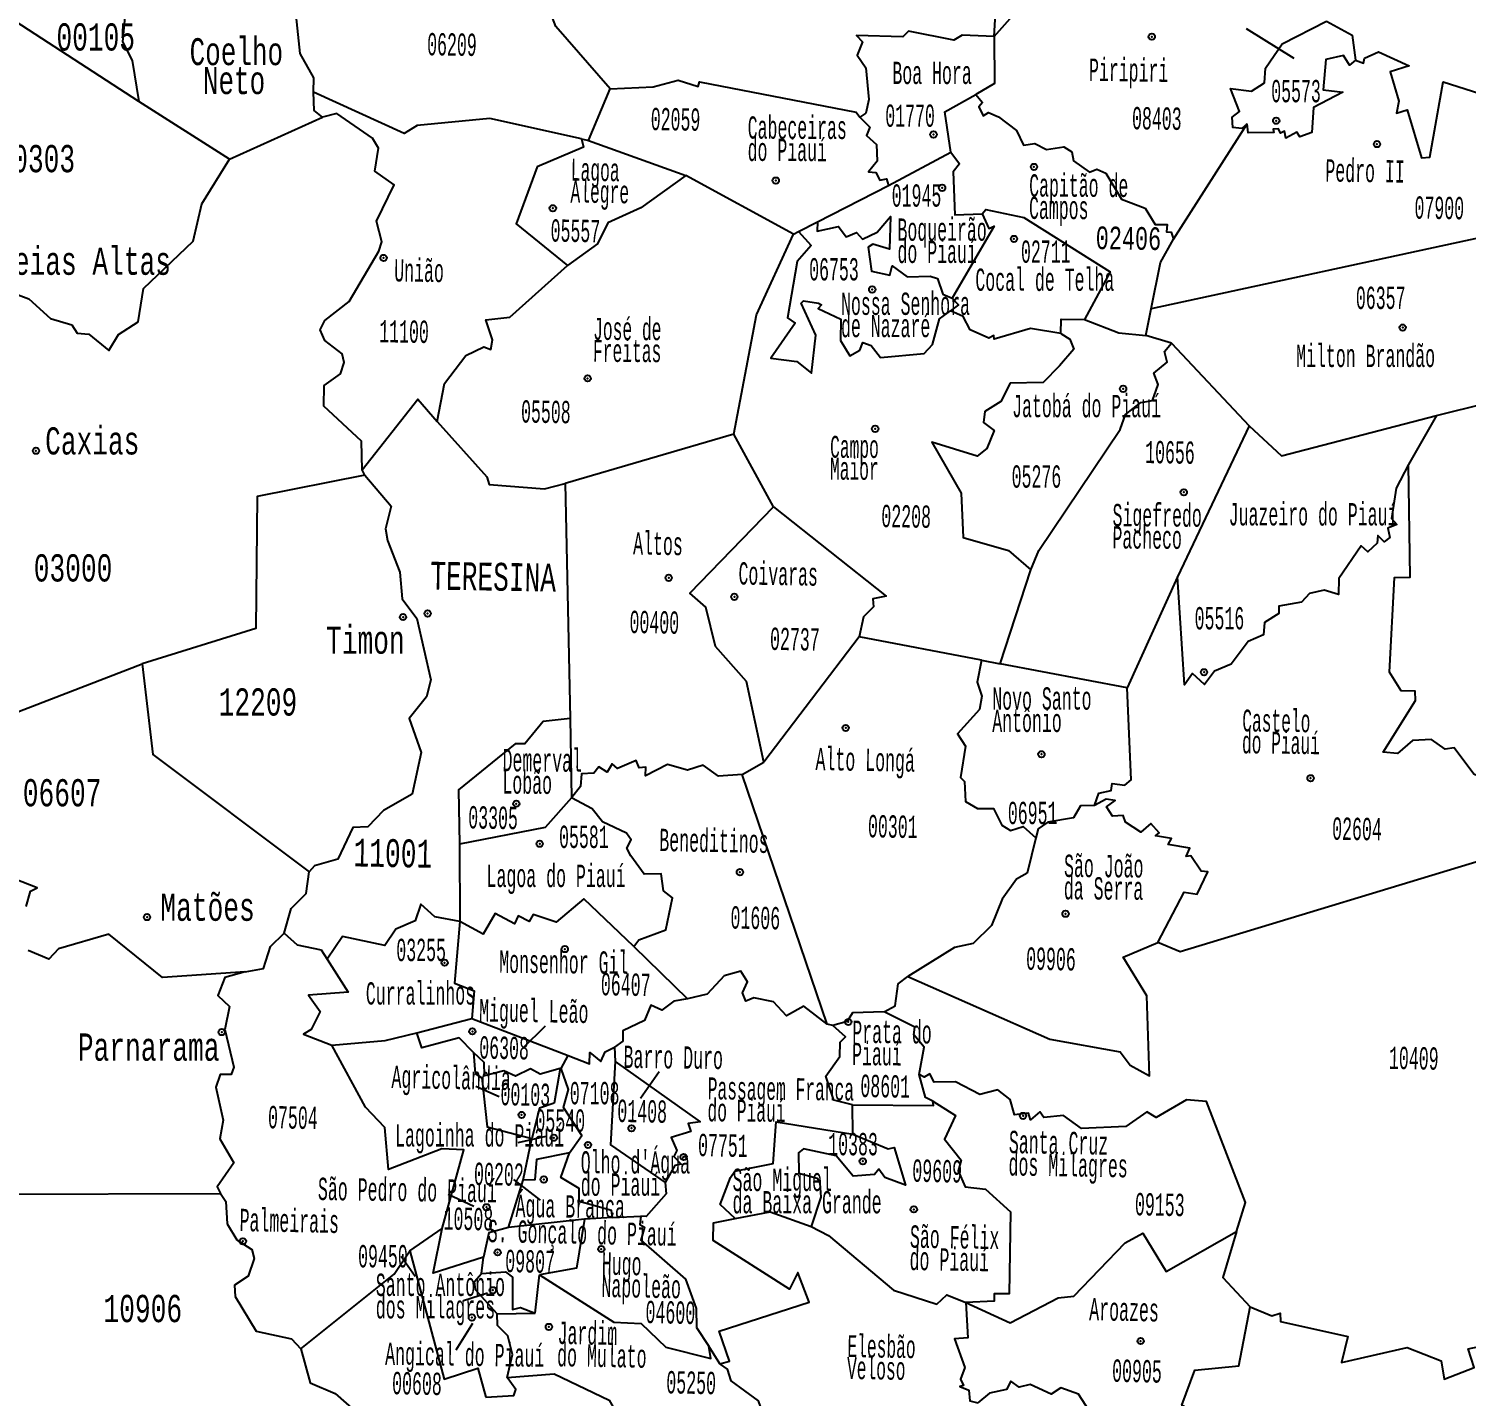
# Model space of a CAD drawing. Header units: millimetres. Extents: x 9851 to 10267, y 23387 to 23778.
# Drawn here: x 10157.09 to 10177.43, y 23662.82 to 23682.18 of the extents above; entities that cross this region are included whole.
import ezdxf
from ezdxf.enums import TextEntityAlignment as Align

# ---------------------------------------------------------------- set-up
doc = ezdxf.new("R2010")
doc.units = ezdxf.units.MM
doc.layers.add('3', color=7, linetype='Continuous')
doc.styles.add('MONOTXT', font='MONOTXT', dxfattribs={"height": 0.2})

# ---------------------------------------------------------------- blocks, each defined once
blk = doc.blocks.new('SEDE')
at = {"layer": '3', "color": 7, "linetype": 'Continuous'}
blk.add_circle((0, 0), 0.00451, dxfattribs=at)

msp = doc.modelspace()

# ---------------------------------------------------------------- linework, layer by layer
at = {"color": 7, "linetype": 'Continuous'}
for p, q in [((10158.648, 23681.15), (10156.463, 23682.564)), ((10174.996, 23681.759), (10174.321, 23682.177)), ((10165.008, 23680.599), (10165.314, 23681.33)), ((10159.929, 23680.335), (10158.648, 23681.15)), ((10159.929, 23680.335), (10161.248, 23680.928)), ((10173.285, 23679.199), (10174.328, 23680.834)), ((10164.911, 23680.621), (10165.008, 23680.599)), ((10165.008, 23680.599), (10166.386, 23680.104)), ((10169.253, 23679.961), (10170.137, 23680.434)), ((10167.909, 23679.27), (10166.386, 23680.104)), ((10168.248, 23679.447), (10169.253, 23679.961)), ((10167.98, 23679.307), (10168.248, 23679.447)), ((10167.909, 23679.27), (10167.98, 23679.307)), ((10172.897, 23677.836), (10172.973, 23678.215)), ((10173.258, 23677.728), (10172.897, 23677.836)), ((10173.258, 23677.728), (10174.357, 23676.558)), ((10177.008, 23676.704), (10177.713, 23676.881)), ((10174.357, 23676.558), (10173.346, 23674.422)), ((10177.008, 23676.704), (10176.613, 23676.009)), ((10167.068, 23676.439), (10164.679, 23675.741)), ((10167.627, 23675.412), (10167.068, 23676.439)), ((10161.847, 23675.859), (10161.808, 23675.936)), ((10164.679, 23675.741), (10164.75, 23672.418)), ((10170.833, 23673.19), (10171.27, 23674.522)), ((10173.346, 23674.422), (10172.633, 23672.852)), ((10168.839, 23673.574), (10167.489, 23671.796)), ((10170.572, 23673.241), (10168.839, 23673.574)), ((10170.572, 23673.241), (10170.833, 23673.19)), ((10172.633, 23672.852), (10170.833, 23673.19)), ((10164.75, 23672.418), (10164.767, 23671.293)), ((10167.184, 23671.624), (10167.489, 23671.796)), ((10168.386, 23668.09), (10167.184, 23671.624)), ((10163.182, 23670.636), (10163.188, 23669.543)), ((10165.653, 23669.188), (10166.411, 23668.446)), ((10162.581, 23667.968), (10163.359, 23668.172)), ((10163.359, 23668.172), (10164.72, 23667.644)), ((10164.397, 23668.063), (10164.076, 23667.745)), ((10168.467, 23668.071), (10168.386, 23668.09)), ((10164.625, 23667.464), (10164.72, 23667.644)), ((10165.377, 23667.763), (10165.386, 23667.562)), ((10164.625, 23667.464), (10164.611, 23667.464)), ((10166.01, 23667.414), (10165.745, 23667.038)), ((10163.744, 23667.061), (10163.414, 23667.209)), ((10168.748, 23666.531), (10168.746, 23666.946)), ((10164.405, 23666.5), (10164.009, 23666.409)), ((10164.087, 23665.881), (10164.207, 23666.472)), ((10163.879, 23665.211), (10164.087, 23665.881)), ((10164.332, 23665.6), (10163.954, 23665.889)), ((10156.611, 23665.684), (10159.802, 23665.693)), ((10163.023, 23665.685), (10163.389, 23665.513)), ((10165.35, 23665.354), (10164.955, 23665.329)), ((10165.35, 23665.354), (10165.752, 23665.373)), ((10162.481, 23664.881), (10162.939, 23665.198)), ((10164.955, 23665.329), (10163.879, 23665.211)), ((10162.359, 23664.804), (10162.556, 23664.524)), ((10163.494, 23664.561), (10163.524, 23664.791)), ((10164.253, 23663.999), (10164.315, 23664.543)), ((10163.579, 23664.284), (10163.24, 23664.174)), ((10163.717, 23663.989), (10164.253, 23663.999)), ((10163.37, 23663.855), (10163.131, 23663.477)), ((10166.87, 23663.282), (10166.711, 23663.533))]:
    msp.add_line(p, q, dxfattribs=at)
for points in [[(10158.092, 23684.059), (10158.309, 23683.65), (10158.49, 23683.533), (10158.515, 23683.077), (10158.395, 23682.779), (10158.465, 23682.498), (10158.418, 23681.994), (10158.553, 23681.731), (10158.648, 23681.15)], [(10165.314, 23681.33), (10164.547, 23682.21), (10164.287, 23682.888), (10164.345, 23683.065), (10164.242, 23683.233), (10164.272, 23683.472), (10164.455, 23683.507)], [(10161.118, 23681.283), (10161.124, 23681.483), (10160.928, 23681.827), (10160.864, 23682.456), (10160.936, 23682.65), (10161.317, 23683.107)], [(10170.752, 23682.069), (10171.321, 23682.715), (10171.383, 23682.961)], [(10170.752, 23682.069), (10170.787, 23682.712)], [(10175.862, 23681.733), (10175.978, 23681.691), (10175.99, 23681.764), (10176.187, 23681.854), (10176.622, 23681.652), (10176.355, 23681.569), (10176.477, 23681.156), (10176.444, 23680.984), (10176.592, 23681.03), (10176.798, 23680.352), (10176.916, 23680.359), (10177.104, 23681.426), (10178.36, 23681.028), (10178.321, 23681.345), (10179.364, 23681.5), (10179.348, 23682.461), (10179.417, 23682.571)], [(10174.328, 23680.834), (10174.255, 23680.768), (10174.126, 23680.783), (10174.118, 23680.928), (10174.222, 23681.01), (10174.093, 23681.333), (10174.389, 23681.297), (10174.574, 23681.414), (10174.587, 23681.62), (10174.826, 23681.965), (10175.452, 23682.288)], [(10175.452, 23682.288), (10175.814, 23682.086), (10175.862, 23681.733)], [(10170.752, 23682.069), (10170.297, 23682.09), (10170.177, 23682.019), (10169.537, 23682.145), (10169.456, 23682.063), (10168.802, 23682.085), (10168.885, 23681.993), (10168.811, 23681.803), (10168.935, 23681.625), (10168.975, 23681.178), (10168.934, 23680.985), (10168.851, 23680.927)], [(10170.752, 23682.069), (10170.754, 23681.405), (10170.489, 23681.25)], [(10175.862, 23681.733), (10175.776, 23681.664), (10175.695, 23681.799), (10175.442, 23681.745), (10175.407, 23681.314), (10175.684, 23681.28), (10175.267, 23681.066), (10175.244, 23680.71), (10175.074, 23680.647), (10175.032, 23680.714), (10174.875, 23680.63), (10174.857, 23680.729), (10174.799, 23680.702), (10174.775, 23680.763), (10174.696, 23680.757), (10174.709, 23680.709), (10174.342, 23680.706), (10174.328, 23680.834)], [(10165.314, 23681.33), (10165.924, 23681.355), (10166.277, 23681.453), (10166.56, 23681.362), (10166.581, 23681.429), (10168.796, 23681), (10168.851, 23680.927)], [(10161.248, 23680.928), (10161.126, 23681.023), (10161.118, 23681.283)], [(10164.911, 23680.621), (10163.615, 23680.91), (10162.587, 23680.808), (10162.403, 23680.698), (10161.118, 23681.283)], [(10170.137, 23680.434), (10170.053, 23681.002), (10170.489, 23681.25)], [(10170.489, 23681.25), (10170.585, 23681.137), (10170.534, 23681.072), (10170.592, 23680.945), (10170.669, 23680.992), (10170.809, 23680.933), (10171.065, 23680.741), (10171.163, 23680.531), (10171.326, 23680.554), (10171.488, 23680.472), (10171.735, 23680.509), (10171.847, 23680.435), (10171.87, 23680.311), (10172.101, 23680.149), (10172.203, 23680.19), (10172.328, 23680.133), (10172.553, 23679.766), (10172.885, 23679.64), (10173.026, 23679.41), (10173.198, 23679.41), (10173.189, 23679.305), (10173.254, 23679.299), (10173.285, 23679.199)], [(10161.808, 23675.936), (10161.797, 23676.341), (10161.266, 23676.838), (10161.271, 23677.128), (10161.499, 23677.295), (10161.553, 23677.456), (10161.526, 23677.58), (10161.277, 23677.765), (10161.211, 23677.915), (10161.281, 23678.05), (10161.623, 23678.318), (10162.045, 23679.03), (10162.085, 23679.162), (10162.012, 23679.454), (10162.262, 23679.971), (10161.988, 23680.164), (10162.038, 23680.491), (10161.952, 23680.63), (10161.447, 23680.978), (10161.248, 23680.928)], [(10168.851, 23680.927), (10168.989, 23680.788), (10168.943, 23680.667), (10169.087, 23680.539), (10169.094, 23680.307), (10168.97, 23680.154), (10169.075, 23680.146), (10169.13, 23680.034), (10169.225, 23680.054), (10169.253, 23679.961)], [(10164.911, 23680.621), (10164.937, 23680.505), (10164.283, 23680.226), (10163.988, 23679.416), (10164.713, 23678.827)], [(10170.137, 23680.434), (10170.261, 23680.267), (10170.169, 23680.156), (10170.195, 23679.545), (10170.58, 23679.558)], [(10154.913, 23678.21), (10155.219, 23678.031), (10155.758, 23677.97), (10155.971, 23678.319), (10156.478, 23678.415), (10156.544, 23678.5), (10156.727, 23678.493), (10157.088, 23678.354), (10157.398, 23678.08), (10157.7, 23677.99), (10157.775, 23677.869), (10157.941, 23677.854), (10158.22, 23677.624), (10158.357, 23677.85), (10158.637, 23678.031), (10158.715, 23678.503), (10159.415, 23679.171), (10159.536, 23679.7), (10159.929, 23680.335)], [(10166.386, 23680.104), (10165.752, 23679.645), (10165.285, 23679.434), (10165.137, 23679.136), (10164.713, 23678.827)], [(10170.58, 23679.558), (10170.633, 23679.622), (10171.17, 23679.509), (10172.392, 23678.738), (10172.029, 23678.062)], [(10168.248, 23679.447), (10168.245, 23679.314), (10168.545, 23679.379), (10168.656, 23679.233), (10168.8, 23679.297), (10168.885, 23679.199), (10169.092, 23679.301), (10169.281, 23679.521), (10169.269, 23679.058), (10169.031, 23679.131), (10168.966, 23679.086), (10169.013, 23678.749), (10169.274, 23678.692), (10169.305, 23678.823), (10169.518, 23678.669), (10169.843, 23678.677), (10169.946, 23678.642), (10170.023, 23678.42), (10170.155, 23678.366)], [(10170.58, 23679.558), (10170.676, 23679.353), (10170.752, 23679.385), (10170.155, 23678.366)], [(10167.068, 23676.439), (10167.389, 23678.131), (10167.909, 23679.27)], [(10167.98, 23679.307), (10168.159, 23679.109), (10167.964, 23678.883), (10167.825, 23678.085), (10167.932, 23678.011), (10167.588, 23677.516), (10167.958, 23677.468), (10168.163, 23677.306), (10168.228, 23677.843), (10168.017, 23678.295), (10168.054, 23678.329), (10168.263, 23678.296), (10168.308, 23678.269), (10168.261, 23678.217), (10168.581, 23678.069), (10168.576, 23677.767), (10168.707, 23677.547), (10168.849, 23677.629), (10168.892, 23677.737), (10169.009, 23677.697), (10169.14, 23677.525), (10169.757, 23677.583), (10169.876, 23677.709), (10169.977, 23678.071), (10170.131, 23678.187)], [(10177.713, 23676.881), (10177.769, 23679.254), (10172.973, 23678.215)], [(10172.973, 23678.215), (10173.104, 23678.872), (10173.285, 23679.199)], [(10162.87, 23676.621), (10162.973, 23677.159), (10163.275, 23677.556), (10163.53, 23677.676), (10163.626, 23677.638), (10163.649, 23677.776), (10163.555, 23678.059), (10163.896, 23678.097), (10164.713, 23678.827)], [(10170.155, 23678.366), (10170.244, 23678.272), (10170.131, 23678.187)], [(10171.691, 23677.864), (10171.264, 23677.937), (10170.748, 23677.784), (10170.747, 23677.839), (10170.675, 23677.801), (10170.41, 23677.915), (10170.312, 23678.104), (10170.131, 23678.187)], [(10171.691, 23677.864), (10171.7, 23678.07), (10172.029, 23678.062)], [(10172.029, 23678.062), (10172.515, 23677.876), (10172.897, 23677.836)], [(10171.691, 23677.864), (10171.822, 23677.787), (10171.876, 23677.642), (10171.674, 23677.409), (10171.442, 23677.174), (10170.974, 23677.164), (10170.846, 23676.904), (10170.617, 23676.76), (10170.599, 23676.605), (10170.749, 23676.492), (10170.644, 23676.238), (10170.511, 23676.129), (10169.866, 23676.327), (10170.283, 23675.604), (10170.31, 23674.976), (10170.952, 23674.794), (10171.27, 23674.522)], [(10171.27, 23674.522), (10171.381, 23674.796), (10172.534, 23676.507), (10172.606, 23676.718), (10172.824, 23676.891), (10172.992, 23676.916), (10173.069, 23677.142), (10173.011, 23677.305), (10173.197, 23677.459), (10173.158, 23677.612), (10173.258, 23677.728)], [(10161.808, 23675.936), (10162.597, 23676.934), (10162.87, 23676.621)], [(10162.87, 23676.621), (10163.573, 23675.838), (10163.602, 23675.729), (10164.388, 23675.668), (10164.679, 23675.741)], [(10174.357, 23676.558), (10174.814, 23676.134), (10177.008, 23676.704)], [(10176.613, 23676.009), (10176.438, 23675.675), (10176.371, 23675.245), (10176.449, 23675.16), (10176.318, 23675.111), (10176.349, 23674.978), (10176.269, 23674.918), (10176.18, 23675.007), (10176.169, 23674.896), (10176.037, 23674.776), (10175.944, 23674.862), (10175.626, 23674.4), (10175.62, 23674.171), (10175.417, 23674.231), (10175.211, 23674.187), (10175.1, 23674.064), (10174.778, 23674.005), (10174.777, 23673.901), (10174.576, 23673.773), (10174.562, 23673.602), (10174.343, 23673.507), (10174.102, 23673.187), (10173.867, 23673.085), (10173.727, 23672.896), (10173.554, 23673.055), (10173.443, 23672.893), (10173.346, 23674.422)], [(10178.047, 23670.528), (10178.165, 23670.706), (10178.168, 23670.894), (10177.889, 23671.155), (10177.786, 23671.517), (10177.536, 23671.627), (10177.26, 23672.003), (10177.129, 23671.982), (10176.936, 23672.12), (10176.671, 23672.104), (10176.456, 23671.923), (10176.254, 23671.94), (10176.712, 23672.673), (10176.708, 23672.805), (10176.51, 23672.81), (10176.342, 23673.071), (10176.413, 23674.411), (10176.637, 23674.415), (10176.613, 23676.009)], [(10161.847, 23675.859), (10160.322, 23675.559), (10160.304, 23673.691), (10158.695, 23673.189)], [(10161.847, 23675.859), (10162.215, 23675.422), (10162.135, 23675.101), (10162.167, 23674.935), (10162.341, 23674.489), (10162.371, 23674.108), (10162.581, 23673.833), (10162.777, 23672.965), (10162.715, 23672.725), (10162.472, 23672.415), (10162.644, 23671.935), (10162.513, 23671.346), (10162.107, 23671.116), (10161.888, 23670.883), (10161.676, 23670.874), (10161.461, 23670.423), (10161.131, 23670.332), (10161.056, 23670.248)], [(10167.489, 23671.796), (10167.245, 23672.938), (10166.808, 23673.435), (10166.669, 23673.99), (10166.445, 23674.189), (10167.627, 23675.412)], [(10167.627, 23675.412), (10169.223, 23674.149), (10169.034, 23674.109), (10169.043, 23673.998), (10168.899, 23673.856), (10168.839, 23673.574)], [(10154.144, 23672.017), (10155.08, 23672.474), (10155.462, 23672.52), (10155.385, 23672.349), (10155.493, 23672.109), (10155.679, 23672.064), (10155.899, 23672.132), (10156.282, 23671.913), (10156.39, 23672.06), (10156.332, 23672.277), (10158.695, 23673.189)], [(10158.695, 23673.189), (10158.845, 23671.906), (10161.056, 23670.248)], [(10170.572, 23673.241), (10170.508, 23672.93), (10170.574, 23672.73), (10170.541, 23672.544), (10170.229, 23672.197), (10170.343, 23672.025), (10170.275, 23671.581), (10170.332, 23671.525), (10170.344, 23671.239), (10170.512, 23671.14), (10170.739, 23671.143), (10170.856, 23670.906), (10170.979, 23670.833), (10171.159, 23670.886), (10171.339, 23670.728)], [(10172.17, 23671.187), (10172.231, 23671.358), (10172.403, 23671.399), (10172.419, 23671.495), (10172.598, 23671.473), (10172.69, 23671.55), (10172.633, 23672.852)], [(10164.75, 23672.418), (10164.367, 23672.372), (10164.107, 23672.057), (10163.971, 23672.059), (10163.171, 23671.405), (10163.182, 23670.636)], [(10167.184, 23671.624), (10166.85, 23671.599), (10166.63, 23671.754), (10166.411, 23671.685), (10166.126, 23671.767), (10165.815, 23671.605), (10165.82, 23671.725), (10165.727, 23671.716), (10165.682, 23671.82), (10165.418, 23671.709), (10165.344, 23671.773), (10165.276, 23671.658), (10165.154, 23671.733), (10165.083, 23671.64), (10164.91, 23671.633), (10164.898, 23671.452), (10164.767, 23671.293)], [(10164.767, 23671.293), (10164.398, 23670.874), (10163.182, 23670.636)], [(10165.653, 23669.188), (10165.724, 23669.283), (10166.102, 23669.423), (10166.199, 23669.876), (10166.069, 23669.979), (10166.037, 23670.219), (10165.799, 23670.214), (10165.608, 23670.471), (10165.551, 23670.581), (10165.611, 23670.697), (10165.545, 23670.792), (10165.206, 23670.954), (10165.062, 23671.137), (10164.767, 23671.293)], [(10173.067, 23669.245), (10173.437, 23669.959), (10173.62, 23669.932), (10173.771, 23670.245), (10173.68, 23670.255), (10173.534, 23670.473), (10173.465, 23670.462), (10173.518, 23670.583), (10173.213, 23670.635), (10173.257, 23670.717), (10173.033, 23670.755), (10173.085, 23670.799), (10172.966, 23670.929), (10172.826, 23670.809), (10172.607, 23670.948), (10172.575, 23671.043), (10172.426, 23671.034), (10172.338, 23671.167), (10172.463, 23671.254), (10172.333, 23671.275), (10172.17, 23671.187)], [(10172.17, 23671.187), (10171.973, 23671.182), (10171.87, 23671.008), (10171.509, 23670.948), (10171.37, 23670.854), (10171.339, 23670.728)], [(10171.339, 23670.728), (10171.215, 23670.228), (10171.068, 23670.14), (10170.865, 23669.861), (10170.71, 23669.488), (10170.453, 23669.232), (10170.19, 23669.173), (10169.528, 23668.764)], [(10178.047, 23670.528), (10173.382, 23669.113), (10173.067, 23669.245)], [(10160.703, 23669.378), (10160.803, 23669.727), (10161.013, 23669.938), (10161.056, 23670.248)], [(10157.051, 23669.753), (10157.112, 23669.974), (10157.208, 23670.021), (10156.776, 23670.191)], [(10165.653, 23669.188), (10164.942, 23669.862), (10164.554, 23669.531), (10164.226, 23669.644), (10164.17, 23669.541), (10164.012, 23669.624), (10163.962, 23669.512), (10163.688, 23669.654), (10163.52, 23669.364), (10163.188, 23669.543)], [(10163.188, 23669.543), (10162.833, 23669.609), (10162.638, 23669.786), (10162.558, 23669.553), (10162.281, 23669.434), (10162.127, 23669.204), (10161.529, 23669.332), (10161.313, 23669.009)], [(10163.188, 23669.543), (10163.115, 23668.672), (10163.39, 23668.562), (10163.359, 23668.172)], [(10160.153, 23668.831), (10158.982, 23668.752), (10158.221, 23669.364), (10157.512, 23669.156), (10157.372, 23669.012), (10157.08, 23669.131)], [(10160.153, 23668.831), (10160.412, 23668.876), (10160.512, 23669.19), (10160.703, 23669.378)], [(10160.703, 23669.378), (10160.889, 23669.214), (10161.228, 23669.143), (10161.313, 23669.009)], [(10169.528, 23668.764), (10171.539, 23667.879), (10172.532, 23667.7), (10172.676, 23667.509), (10172.95, 23667.356), (10172.909, 23668.489), (10172.577, 23669.037), (10173.067, 23669.245)], [(10161.313, 23669.009), (10161.61, 23668.544), (10161.048, 23668.499), (10161.212, 23668.27), (10161.085, 23668.014), (10160.975, 23667.948), (10161.379, 23667.794)], [(10160.153, 23668.831), (10159.862, 23668.749), (10159.765, 23668.494), (10159.932, 23668.341), (10159.864, 23668.012), (10159.99, 23667.483), (10159.954, 23667.378), (10159.796, 23667.376), (10159.738, 23667.198), (10159.839, 23666.733), (10159.791, 23666.467), (10159.99, 23666.126), (10159.757, 23665.789), (10159.802, 23665.693)], [(10168.386, 23668.09), (10168.058, 23668.346), (10167.813, 23668.209), (10167.628, 23668.408), (10167.35, 23668.463), (10167.234, 23668.413), (10167.19, 23668.535), (10167.26, 23668.688), (10167.163, 23668.839), (10166.927, 23668.775), (10166.688, 23668.516), (10166.411, 23668.446)], [(10169.191, 23668.264), (10169.347, 23668.347), (10169.392, 23668.659), (10169.528, 23668.764)], [(10166.411, 23668.446), (10166.215, 23668.413), (10166.046, 23668.288), (10165.893, 23668.359), (10165.8, 23668.14), (10165.497, 23667.997), (10165.497, 23667.85), (10165.377, 23667.763)], [(10169.191, 23668.264), (10168.744, 23668.251), (10168.672, 23668.128), (10168.467, 23668.071)], [(10169.687, 23667.379), (10169.757, 23667.762), (10169.612, 23667.941), (10169.627, 23668.048), (10169.191, 23668.264)], [(10168.746, 23666.946), (10168.479, 23667.012), (10168.368, 23667.352), (10168.567, 23667.633), (10168.57, 23667.835), (10168.647, 23667.908), (10168.467, 23668.071)], [(10161.379, 23667.794), (10162.134, 23667.857), (10162.581, 23667.968)], [(10162.939, 23665.198), (10163.245, 23666.31), (10162.935, 23666.323), (10162.179, 23666.031), (10162.13, 23666.626), (10161.853, 23666.913), (10161.379, 23667.794)], [(10163.384, 23667.689), (10163.18, 23667.898), (10162.65, 23667.757), (10162.581, 23667.968)], [(10164.611, 23667.464), (10164.324, 23667.381), (10164.19, 23667.459), (10163.978, 23667.352), (10163.812, 23667.431), (10163.538, 23667.36), (10163.533, 23667.547), (10163.384, 23667.689)], [(10163.384, 23667.689), (10163.406, 23667.39), (10163.501, 23667.331), (10163.575, 23666.638), (10164.207, 23666.472)], [(10164.72, 23667.644), (10165.025, 23667.528), (10165.027, 23667.688), (10165.184, 23667.563), (10165.244, 23667.697), (10165.377, 23667.763)], [(10164.611, 23667.464), (10164.524, 23666.97), (10164.318, 23666.903), (10164.207, 23666.472)], [(10164.74, 23666.267), (10164.917, 23666.514), (10164.655, 23666.911), (10164.727, 23667.165), (10164.625, 23667.464)], [(10165.386, 23667.562), (10165.32, 23666.381), (10166.093, 23665.849)], [(10165.386, 23667.562), (10166.59, 23666.705), (10166.419, 23666.685), (10166.456, 23666.569), (10166.178, 23666.487), (10166.26, 23666.303), (10166.216, 23666.217), (10166.32, 23666.11), (10166.233, 23666.087), (10166.093, 23665.849)], [(10174.179, 23665.153), (10174.307, 23665.564), (10173.752, 23666.993), (10173.472, 23667.017), (10173.04, 23666.77), (10172.908, 23666.848), (10172.612, 23666.64), (10171.985, 23666.614), (10171.732, 23666.799), (10171.453, 23666.767), (10171.395, 23666.849), (10171.262, 23666.736), (10171.236, 23666.829), (10171.037, 23666.806), (10170.975, 23667.021), (10170.802, 23667.161), (10170.548, 23667.092), (10170.202, 23667.273), (10169.9, 23667.267), (10169.84, 23667.387), (10169.759, 23667.338), (10169.687, 23667.379)], [(10169.88, 23667), (10169.777, 23667.054), (10169.687, 23667.379)], [(10168.746, 23666.946), (10169.891, 23666.94), (10169.88, 23667)], [(10169.88, 23667), (10170.201, 23666.795), (10170.045, 23666.461), (10170.285, 23666.164), (10170.241, 23666.013), (10170.341, 23665.787), (10170.625, 23665.754), (10170.982, 23665.435), (10170.962, 23664.274), (10170.752, 23664.274), (10170.752, 23664.168), (10170.347, 23664.148)], [(10167.086, 23665.338), (10166.872, 23665.535), (10167.017, 23665.92), (10167.08, 23666.008), (10167.624, 23666.116), (10167.664, 23666.708), (10168.748, 23666.531)], [(10168.748, 23666.531), (10169.25, 23666.324), (10169.334, 23666.346), (10169.497, 23665.812), (10169.205, 23665.921), (10169.12, 23666.037), (10169.057, 23665.96), (10168.755, 23665.938), (10168.512, 23666.224), (10168.053, 23666.326), (10167.983, 23666.27), (10167.985, 23665.979), (10168.245, 23665.912), (10168.282, 23665.838), (10168.296, 23665.643), (10168.16, 23665.226)], [(10164.74, 23666.267), (10164.276, 23666.172), (10164.25, 23665.886), (10164.087, 23665.881)], [(10165.35, 23665.354), (10165.334, 23665.45), (10164.878, 23665.581), (10164.878, 23665.765), (10164.619, 23665.921), (10164.74, 23666.267)], [(10166.093, 23665.849), (10166.108, 23665.69), (10165.827, 23665.365), (10165.752, 23665.373)], [(10159.802, 23665.693), (10159.879, 23665.579), (10159.895, 23665.263), (10160.034, 23665.039), (10160.244, 23664.901), (10160.277, 23664.775), (10160.194, 23664.524), (10160.002, 23664.394), (10160.012, 23664.235), (10160.307, 23663.746), (10160.808, 23663.638), (10160.941, 23663.494)], [(10165.752, 23665.373), (10165.738, 23665.254), (10165.801, 23665.218), (10165.749, 23665.034), (10166.384, 23664.48), (10166.531, 23664.067), (10166.537, 23663.797), (10166.711, 23663.533)], [(10166.87, 23663.282), (10167.004, 23663.318), (10166.857, 23663.742), (10168.132, 23664.156), (10167.972, 23664.574), (10167.854, 23664.341), (10166.773, 23665.028), (10166.779, 23665.278), (10167.086, 23665.338)], [(10167.086, 23665.338), (10167.582, 23665.434), (10168.16, 23665.226)], [(10163.524, 23664.791), (10162.813, 23664.567), (10162.939, 23665.198)], [(10163.879, 23665.211), (10163.597, 23665.138), (10163.524, 23664.791)], [(10164.955, 23665.329), (10164.841, 23664.636), (10164.315, 23664.543)], [(10168.16, 23665.226), (10168.405, 23665.1), (10169.324, 23664.325), (10169.939, 23664.127), (10170.08, 23664.258), (10170.347, 23664.148)], [(10170.347, 23664.148), (10170.975, 23663.862), (10171.653, 23664.217), (10171.876, 23664.242), (10172.603, 23664.994), (10172.854, 23665.13), (10173.184, 23664.59), (10174.179, 23665.153)], [(10174.179, 23665.153), (10173.984, 23664.503), (10174.371, 23664.089)], [(10160.941, 23663.494), (10162.262, 23664.549), (10162.481, 23664.881)], [(10162.481, 23664.881), (10162.967, 23663.064), (10163.445, 23663.219), (10163.559, 23662.809)], [(10163.717, 23663.989), (10163.41, 23664.329), (10163.397, 23664.449), (10163.494, 23664.561)], [(10163.494, 23664.561), (10163.835, 23664.584), (10163.936, 23664.508), (10163.932, 23664.052), (10164.049, 23664.079), (10164.253, 23663.999)], [(10164.315, 23664.543), (10165.368, 23663.871), (10165.753, 23663.855), (10166.104, 23663.519), (10166.742, 23663.359), (10166.711, 23663.533)], [(10170.347, 23664.148), (10170.378, 23663.652), (10170.189, 23663.635), (10170.336, 23663.231), (10170.273, 23663.063), (10170.315, 23662.974), (10170.263, 23662.959), (10170.389, 23662.907), (10170.404, 23662.759), (10170.518, 23662.729)], [(10163.858, 23663.089), (10163.934, 23663.412), (10163.868, 23663.679), (10163.721, 23663.824), (10163.717, 23663.989)], [(10174.412, 23662.083), (10173.407, 23662.699), (10173.59, 23663.19), (10174.212, 23663.253), (10174.371, 23664.089)], [(10174.371, 23664.089), (10174.677, 23663.963), (10174.797, 23664), (10174.801, 23663.881), (10175.755, 23663.667), (10175.664, 23663.299), (10176.592, 23663.511), (10177.075, 23663.326), (10177.116, 23663.065), (10177.54, 23663.231), (10177.456, 23663.494), (10177.948, 23663.599)], [(10160.941, 23663.494), (10161.07, 23663.014), (10161.424, 23662.863), (10161.774, 23662.556), (10162.024, 23662.519), (10162.172, 23662.348), (10162.286, 23661.972), (10162.154, 23661.491), (10162.385, 23661.543), (10162.461, 23661.433), (10162.232, 23661.206), (10162.188, 23660.91), (10161.979, 23660.623), (10162.088, 23659.963), (10161.915, 23659.849), (10161.891, 23659.745)], [(10163.858, 23663.089), (10164.522, 23663.14), (10165.303, 23662.766), (10165.395, 23662.604), (10166.37, 23662.58), (10166.368, 23662.227), (10167.571, 23662.321)], [(10167.571, 23662.321), (10167.413, 23662.76), (10167.03, 23663.043), (10166.977, 23663.207), (10166.87, 23663.282)], [(10163.559, 23662.809), (10163.951, 23662.836), (10163.979, 23662.919), (10163.858, 23663.089)], [(10174.412, 23662.083), (10174.3, 23662.097), (10174.197, 23662.019), (10173.933, 23662.134), (10173.747, 23662.105), (10173.74, 23662.158), (10173.503, 23662.088), (10173.455, 23662.214), (10173.294, 23662.21), (10173.246, 23662.292), (10172.991, 23662.239), (10172.841, 23662.28), (10172.779, 23662.219), (10172.49, 23662.458), (10172.1, 23662.611), (10171.943, 23662.854), (10171.694, 23662.94), (10171.554, 23662.853), (10171.261, 23662.988), (10171.103, 23662.952), (10170.985, 23663.038), (10170.926, 23662.917), (10170.682, 23662.869), (10170.518, 23662.729)]]:
    msp.add_lwpolyline(points, dxfattribs=at)
for p in [(10172.98, 23682.066), (10174.741, 23680.877), (10169.891, 23680.682), (10176.166, 23680.546), (10171.313, 23680.224), (10167.66, 23680.03), (10170.013, 23679.927), (10164.505, 23679.638), (10171.03, 23679.205), (10162.11, 23678.935), (10169.024, 23678.488), (10176.53, 23677.949), (10164.997, 23677.23), (10172.574, 23677.082), (10169.066, 23676.516), (10157.191, 23676.205), (10173.433, 23675.618), (10166.144, 23674.407), (10167.074, 23674.138), (10162.733, 23673.902), (10162.385, 23673.852), (10173.719, 23673.071), (10168.649, 23672.282), (10171.419, 23671.91), (10175.227, 23671.571), (10163.988, 23671.21), (10164.319, 23670.643), (10167.152, 23670.241), (10171.76, 23669.652), (10158.763, 23669.605), (10164.674, 23669.152), (10162.974, 23668.96), (10163.366, 23667.988), (10168.685, 23668.121), (10159.819, 23667.977), (10164.063, 23666.805), (10171.158, 23666.791), (10165.619, 23666.616), (10164.519, 23666.482), (10165.002, 23666.38), (10166.355, 23666.21), (10168.891, 23666.149), (10164.377, 23665.891), (10163.566, 23665.499), (10169.613, 23665.468), (10160.119, 23665.016), (10163.724, 23664.86), (10165.191, 23664.907), (10163.655, 23664.324), (10163.36, 23663.938), (10164.449, 23663.805), (10172.822, 23663.605)]:
    msp.add_point(p, dxfattribs=at)

# ---------------------------------------------------------------- block references
for p, xscale, yscale, zscale, rotation in [((10172.98, 23682.066), 9.999979372528633, 9.999979372528633, 10, 0.3732632102499773), ((10174.741, 23680.877), 9.999999999999998, 9.999999999999998, 9.999999999999998, 0.3890043584527723), ((10169.891, 23680.682), 10.00001799628313, 10.00001799628313, 10, 0.4058126382535118), ((10176.166, 23680.546), 10, 10, 10, 0.3903383513973084), ((10171.313, 23680.224), 10.0000229678989, 10.0000229678989, 10, 0.4098145994476647), ((10167.66, 23680.03), 10, 10, 10, 0.4220892208249831), ((10170.013, 23679.927), 9.99998717210177, 9.99998717210177, 10, 0.4183540513401195), ((10164.505, 23679.638), 10, 10, 10, 0.4351622855604955), ((10171.03, 23679.205), 10, 10, 10, 0.4279587656117755), ((10162.11, 23678.935), 9.999982969388336, 9.999982969388336, 10, 0.4503717682908879), ((10169.024, 23678.488), 10.00002153403985, 10.00002153403985, 10, 0.4445001612813141), ((10176.53, 23677.949), 10.00001008484411, 10.00001008484411, 10, 0.4359626758208574), ((10164.997, 23677.23), 10.00001409661776, 10.00001409661776, 10, 0.4725158450677333), ((10172.574, 23677.082), 10, 10, 10, 0.4607768335762392), ((10169.066, 23676.516), 10.00002065637706, 10.00002065637706, 10, 0.4770513616641982), ((10157.191, 23676.205), 10, 10, 10, 0.4967964415696942), ((10173.433, 23675.618), 9.99998424560914, 9.99998424560914, 10, 0.4839902762473853), ((10166.144, 23674.407), 9.999985187351784, 9.999985187351784, 10, 0.5152076160175157), ((10167.073, 23674.138), 10, 10, 10, 0.5184091463222451), ((10162.385, 23673.852), 10, 10, 10, 0.5274801312055992), ((10162.733, 23673.902), 10, 10, 10, 0.5264129578771236), ((10173.719, 23673.071), 10, 10, 10, 0.5266797512435138), ((10168.649, 23672.282), 9.999988653670862, 9.999988653670862, 10, 0.5461581477536561), ((10171.419, 23671.91), 10, 10, 10, 0.5493596608333166), ((10175.227, 23671.571), 10, 10, 10, 0.5498932460136067), ((10163.988, 23671.21), 10.00002255405846, 10.00002255405846, 10, 0.5661675477544059), ((10164.319, 23670.643), 10, 10, 10, 0.5747075261456794), ((10167.152, 23670.241), 10, 10, 10, 0.5795097698300324), ((10158.763, 23669.605), 10.00001780112642, 10.00001780112642, 10, 0.58991460312348), ((10171.76, 23669.652), 10.0000106339938, 10.0000106339938, 10, 0.585912748731688), ((10162.974, 23668.96), 9.999989124975668, 9.999989124975668, 10, 0.5997886121925631), ((10164.674, 23669.152), 9.999983776038833, 9.999983776038833, 10, 0.5968539163419468), ((10159.819, 23667.977), 10.00001376897121, 10.00001376897121, 10, 0.6131280988918514), ((10163.366, 23667.988), 10.00001576390704, 10.00001576390704, 10, 0.6141952549754226), ((10168.685, 23668.121), 10.00001128017979, 10.00001128017979, 10, 0.6117941531892398), ((10164.063, 23666.805), 10, 10, 10, 0.6315394218441391), ((10171.158, 23666.791), 10, 10, 10, 0.6323397870831065), ((10165.619, 23666.616), 10, 10, 10, 0.6350076694288627), ((10164.519, 23666.482), 10.00001189557431, 10.00001189557431, 10, 0.6366083975152875), ((10165.002, 23666.38), 10.00001500377149, 10.00001500377149, 10, 0.6382091246078873), ((10166.355, 23666.21), 10.00002072240505, 10.00002072240505, 10, 0.641143788354848), ((10168.891, 23666.149), 9.999976767176248, 9.999976767176248, 10, 0.6424807170298422), ((10164.377, 23665.891), 9.999981999564495, 9.999981999564495, 10, 0.6451486012710103), ((10163.566, 23665.499), 10, 10, 10, 0.6504843613487756), ((10169.613, 23665.468), 10.00000000000001, 10.00000000000001, 10.00000000000001, 0.6531522371622435), ((10160.119, 23665.016), 10, 10, 10, 0.6544861740075647), ((10165.191, 23664.907), 10.00001170161012, 10.00001170161012, 10, 0.6600887009929444), ((10163.724, 23664.86), 10.00001116525409, 10.00001116525409, 10, 0.6598219142790355), ((10163.655, 23664.324), 9.999980244557165, 9.999980244557165, 10, 0.6675618258222916), ((10163.36, 23663.938), 9.999999999999998, 9.999999999999998, 9.999999999999998, 0.6728975627303004), ((10164.449, 23663.805), 10, 10, 10, 0.675565426813125), ((10172.822, 23663.605), 10.00001152141532, 10.00001152141532, 10, 0.682768645170975)]:
    msp.add_blockref('SEDE', p, dxfattribs=dict(at, xscale=xscale, yscale=yscale, zscale=zscale, rotation=rotation))

# ---------------------------------------------------------------- texts
at = {"color": 7, "linetype": 'Continuous', "style": 'MONOTXT'}
for s, height, rotation, width, p in [('00105', 0.3851, 360, 0.666662, (10158.037, 23682.063)), ('Coelho ', 0.3816, 359.9986, 0.667463, (10160.137, 23681.871)), ('Neto', 0.3816, 359.9986, 0.667463, (10159.994, 23681.444)), ('00303', 0.3852, 360, 0.666669, (10157.189, 23680.341)), ('02406', 0.321, 359.1483, 0.666672, (10172.65, 23679.214)), ('03000', 0.3855, 360, 0.666667, (10157.716, 23674.548)), ('12209', 0.3856, 360, 0.666669, (10160.332, 23672.65)), ('11001', 0.3948, 359.0165, 0.651428, (10162.242, 23670.511))]:
    msp.add_text(s, height=height, rotation=rotation, dxfattribs=dict(at, width=width)).set_placement(p, align=Align.MIDDLE)
for s, height, rotation, width, p in [('06209', 0.3153, 359.197, 0.514282, (10162.729, 23682.119)), ('Boa Hora', 0.3153, 360, 0.514286, (10169.31, 23681.712)), ('Piripiri', 0.3153, 359.204, 0.514286, (10172.094, 23681.757)), ('05573', 0.3153, 360, 0.514285, (10174.67, 23681.454)), ('02059', 0.3153, 359.1788, 0.514284, (10165.893, 23681.06)), ('01770', 0.3153, 360, 0.514289, (10169.209, 23681.106)), ('08403', 0.3153, 359.1978, 0.514284, (10172.703, 23681.072)), ('Cabeceiras ', 0.31517, 359.7519, 0.514282, (10167.263, 23680.939)), ('do Piau%%237', 0.31517, 359.7519, 0.514282, (10167.262, 23680.624)), ('Lagoa ', 0.3104, 359.1638, 0.514284, (10164.762, 23680.34)), ('Pedro II', 0.3154, 359.1771, 0.514283, (10175.439, 23680.332)), ('Alegre', 0.3104, 359.1638, 0.514284, (10164.758, 23680.03)), ('01945', 0.3154, 0, 0.514287, (10169.3, 23679.976)), ('Capit%%227o de ', 0.31518, 359.7546, 0.514282, (10171.246, 23680.119)), ('Campos', 0.3152, 359.7546, 0.514282, (10171.244, 23679.803)), ('07900', 0.3154, 359.1316, 0.514282, (10176.7, 23679.807)), ('05557', 0.3154, 359.1631, 0.514286, (10164.476, 23679.482)), ('Boqueir%%227o', 0.31519, 359.9973, 0.514286, (10169.382, 23679.494)), ('do Piau%%237', 0.31519, 359.9973, 0.514286, (10169.382, 23679.179)), ('02711', 0.3154, 0, 0.514285, (10171.129, 23679.182)), ('Uni%%227o', 0.3154, 359.1451, 0.514289, (10162.264, 23678.918)), ('06753', 0.3154, 0, 0.514285, (10168.132, 23678.932)), ('Nossa Senhora', 0.31533, 359.9984, 0.514288, (10168.583, 23678.444)), ('06357', 0.3154, 0, 0.514284, (10175.868, 23678.528)), ('de Nazar%%233', 0.31533, 359.9984, 0.514288, (10168.583, 23678.129)), ('11100', 0.3155, 359.1321, 0.514283, (10162.051, 23678.057)), ('Jos%%233 de ', 0.31033, 359.7094, 0.514281, (10165.076, 23678.086)), ('Freitas', 0.3103, 359.7094, 0.514281, (10165.074, 23677.775)), ('05508', 0.3155, 359.1038, 0.514285, (10164.058, 23676.921)), ('Campo ', 0.31, 359.7383, 0.514284, (10168.429, 23676.417)), ('10656', 0.3155, 359.0997, 0.514288, (10172.889, 23676.347)), ('Maior', 0.31, 359.7383, 0.514284, (10168.427, 23676.107)), ('05276', 0.3155, 360, 0.514287, (10170.997, 23675.999)), ('02208', 0.3156, 359.0753, 0.514286, (10169.156, 23675.441)), ('Sigefredo ', 0.3153, 359.6601, 0.514288, (10172.426, 23675.453)), ('Juazeiro do Piau%%237', 0.31557, 360, 0.514286, (10174.068, 23675.464)), ('Pacheco', 0.3153, 359.6601, 0.514288, (10172.425, 23675.138)), ('Altos', 0.3156, 359.0601, 0.514285, (10165.645, 23675.054)), ('Coivaras', 0.3156, 359.0566, 0.514289, (10167.135, 23674.629)), ('00400', 0.3156, 359.0447, 0.514287, (10165.593, 23673.942)), ('05516', 0.3156, 0, 0.514283, (10173.586, 23673.993)), ('Timon', 0.3851, 0, 0.667463, (10161.296, 23673.718)), ('02737', 0.3157, 359.0397, 0.514282, (10167.581, 23673.703)), ('Novo Santo', 0.3155, 359.9974, 0.514284, (10170.723, 23672.857)), ('Ant%%244nio', 0.31552, 359.9974, 0.514284, (10170.723, 23672.541)), ('Castelo ', 0.3093, 359.2434, 0.514287, (10174.263, 23672.543)), ('do Piau%%237', 0.30933, 359.2434, 0.514287, (10174.259, 23672.234)), ('Demerval ', 0.3155, 359.5567, 0.514288, (10163.795, 23671.985)), ('Alto Long%%225 ', 0.31574, 359.0229, 0.514287, (10168.226, 23672.002)), ('Lob%%227o', 0.3155, 359.5567, 0.514288, (10163.793, 23671.669)), ('06607', 0.3852, 360, 0.667462, (10157.005, 23671.558)), ('06951', 0.3158, 360, 0.51429, (10170.943, 23671.237)), ('03305', 0.3158, 358.9765, 0.51429, (10163.311, 23671.177)), ('00301', 0.3158, 358.996, 0.514285, (10168.967, 23671.051)), ('05581', 0.3158, 360, 0.514285, (10164.593, 23670.899)), ('Beneditinos', 0.3158, 358.9834, 0.514289, (10166.015, 23670.856)), ('02604', 0.3158, 359.0583, 0.514285, (10175.535, 23671.017)), ('S%%227o Jo%%227o ', 0.31555, 359.5844, 0.514287, (10171.74, 23670.489)), ('da Serra', 0.3155, 359.5844, 0.514287, (10171.737, 23670.173)), ('01606', 0.3159, 358.9672, 0.514282, (10167.022, 23669.759)), ('03255', 0.3159, 0, 0.51429, (10162.29, 23669.298)), ('Monsenhor Gil', 0.31587, 359.4975, 0.514282, (10163.748, 23669.133)), ('09906', 0.3159, 358.9538, 0.514285, (10171.205, 23669.177)), ('06407', 0.3159, 358.9343, 0.514289, (10165.188, 23668.815)), ('Curralinhos', 0.31591, 0, 0.514288, (10161.859, 23668.683)), ('Miguel Le%%227o', 0.31593, 359.1349, 0.514283, (10163.465, 23668.445)), ('Prata do ', 0.3156, 359.4841, 0.514288, (10168.744, 23668.141)), ('06308', 0.316, 358.9276, 0.514282, (10163.467, 23667.919)), ('Barro Duro', 0.316, 359.2908, 0.514286, (10165.508, 23667.787)), ('Piau%%237', 0.3156, 359.4841, 0.514288, (10168.741, 23667.826)), ('10409', 0.316, 358.9067, 0.514286, (10176.339, 23667.773)), ('Agricol%%226ndia', 0.31598, 358.9125, 0.514285, (10162.226, 23667.503)), ('08601', 0.316, 358.9288, 0.514285, (10168.86, 23667.376)), ('00103', 0.316, 358.9228, 0.514289, (10163.767, 23667.259)), ('07108', 0.316, 360, 0.514285, (10164.745, 23667.271)), ('Passagem Franca', 0.31017, 359.5287, 0.514289, (10166.698, 23667.336)), ('01408', 0.316, 358.9189, 0.514284, (10165.421, 23667.022)), ('do Piau%%237', 0.31017, 359.5287, 0.514289, (10166.695, 23667.026)), ('07504', 0.3161, 358.9216, 0.514288, (10160.478, 23666.933)), ('10383', 0.316, 360, 0.514283, (10168.401, 23666.55)), ('Santa Cruz ', 0.31586, 359.0386, 0.514286, (10170.961, 23666.581)), ("Olho d'%%193gua", 0.31588, 359.9975, 0.514285, (10164.9, 23666.292)), (' 07751', 0.3159, 358.9355, 0.514291, (10166.422, 23666.541)), ('09609', 0.3161, 358.8786, 0.514282, (10169.595, 23666.176)), ('dos Milagres', 0.31586, 359.0386, 0.514286, (10170.956, 23666.265)), ('00202', 0.3161, 358.8927, 0.514286, (10163.393, 23666.13)), ('do Piau%%237', 0.31588, 359.9975, 0.514285, (10164.9, 23665.976)), ('S%%227o Miguel', 0.31594, 359.9983, 0.514287, (10167.048, 23666.044)), ('S%%227o Pedro do Piau%%237', 0.31607, 359.2481, 0.514286, (10161.183, 23665.917)), ('%%193gua Branca', 0.31608, 359.4689, 0.514281, (10163.979, 23665.675)), ('da Baixa Grande', 0.31594, 359.9983, 0.514287, (10167.048, 23665.728)), ('09153', 0.3161, 358.8876, 0.514281, (10172.745, 23665.701)), ('Palmeirais', 0.316, 358.8785, 0.514289, (10160.076, 23665.477)), ('10508', 0.3161, 358.8983, 0.514289, (10162.962, 23665.498)), ('S. Gon%%231alo do Piau%%237', 0.3161, 358.8696, 0.514289, (10163.588, 23665.321)), ('S%%227o F%%233lix', 0.31582, 359.0595, 0.514284, (10169.561, 23665.242)), ('09450', 0.3161, 360, 0.514288, (10161.749, 23664.963)), ('do Piau%%237', 0.31582, 359.0595, 0.514284, (10169.556, 23664.926)), ('09807', 0.3161, 358.8829, 0.514283, (10163.835, 23664.897)), ('Hugo ', 0.3159, 359.0309, 0.514281, (10165.201, 23664.86)), ('Santo Ant%%244nio', 0.31601, 359.9979, 0.514288, (10162, 23664.558)), ('Napole%%227o', 0.31588, 359.0309, 0.514281, (10165.196, 23664.544)), ('dos Milagres', 0.31601, 359.9979, 0.514288, (10162, 23664.241)), ('04600', 0.3162, 358.8651, 0.51429, (10165.82, 23664.175)), ('Aroazes', 0.3162, 358.8612, 0.514286, (10172.099, 23664.216)), ('Jardim ', 0.316, 358.9986, 0.514286, (10164.575, 23663.88)), ('Elesb%%227o ', 0.30996, 359.0622, 0.51429, (10168.676, 23663.688)), ('Angical do Piau%%237', 0.3162, 359.2825, 0.514284, (10162.135, 23663.584)), ('do Mulato', 0.316, 358.9986, 0.514286, (10164.569, 23663.564)), ('Veloso', 0.31, 359.0622, 0.51429, (10168.67, 23663.378)), ('00905', 0.3162, 358.853, 0.514288, (10172.422, 23663.345)), ('00608', 0.3162, 358.8523, 0.514287, (10162.234, 23663.169)), ('05250', 0.3162, 358.8423, 0.514283, (10166.114, 23663.181))]:
    msp.add_text(s, height=height, rotation=rotation, dxfattribs=dict(at, width=width)).set_placement(p, align=Align.TOP_LEFT)
for s, height, width, p in [('Aldeias Altas', 0.38478, 0.667461, (10156.212, 23679.081)), ('Cocal de Telha', 0.31542, 0.514284, (10170.484, 23678.785)), ('Milton Brand%%227o', 0.31546, 0.514287, (10175.023, 23677.706)), ('Jatob%%225 do Piau%%237', 0.3155, 0.514285, (10171.004, 23676.996)), ('Caxias', 0.3849, 0.66746, (10157.321, 23676.538)), ('Lagoa do Piau%%237', 0.31582, 0.514284, (10163.567, 23670.346)), ('Mat%%245es', 0.3853, 0.667457, (10158.952, 23669.938)), ('Parnarama', 0.3855, 0.667459, (10157.784, 23667.958)), ('05540', 0.316, 0.514288, (10164.259, 23666.883)), ('Lagoinha do Piau%%237', 0.31602, 0.514283, (10162.273, 23666.674))]:
    msp.add_text(s, height=height, dxfattribs=dict(at, width=width)).set_placement(p, align=Align.TOP_LEFT)
at = {"color": 7, "linetype": 'Continuous', "style": 'MONOTXT', "width": 0.651426}
msp.add_text('TERESINA', height=0.3945, rotation=359.0537, dxfattribs=at).set_placement((10162.768, 23674.241))
at = {"color": 7, "linetype": 'Continuous', "style": 'MONOTXT', "width": 0.666664}
msp.add_text('10906', height=0.3862, dxfattribs=at).set_placement((10158.703, 23664.065), align=Align.MIDDLE)

doc.saveas('drawing.dxf')
